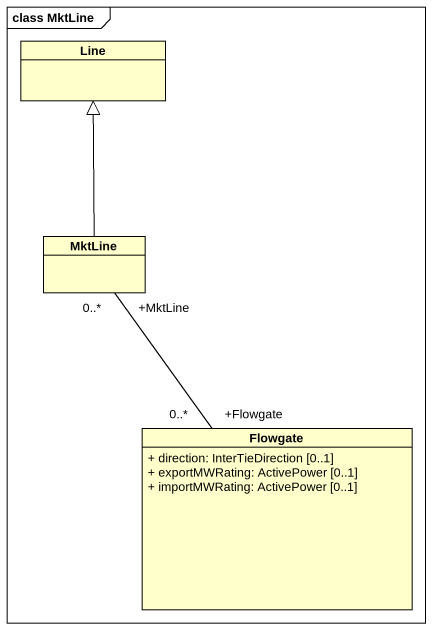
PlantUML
@startuml
mainframe class MktLine
hide circle
hide empty members
skinparam classAttributeIconSize 0
class Line
class MktLine
class Flowgate {
  + direction: InterTieDirection [0..1]
  + exportMWRating: ActivePower [0..1]
  + importMWRating: ActivePower [0..1]
}
MktLine -up-|> Line
Flowgate "+Flowgate\n0..*" -up- "+MktLine\n0..*" MktLine
@enduml
